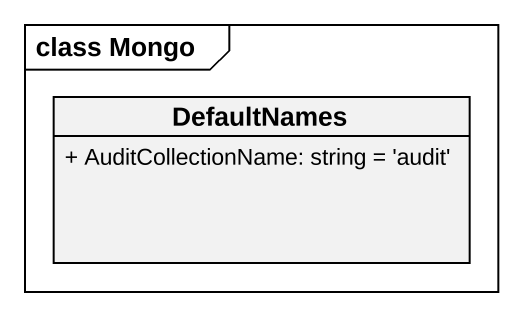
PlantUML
@startuml
mainframe class Mongo
hide circle
hide empty members
skinparam classAttributeIconSize 0
class DefaultNames {
  + AuditCollectionName: string = 'audit'
}
@enduml
